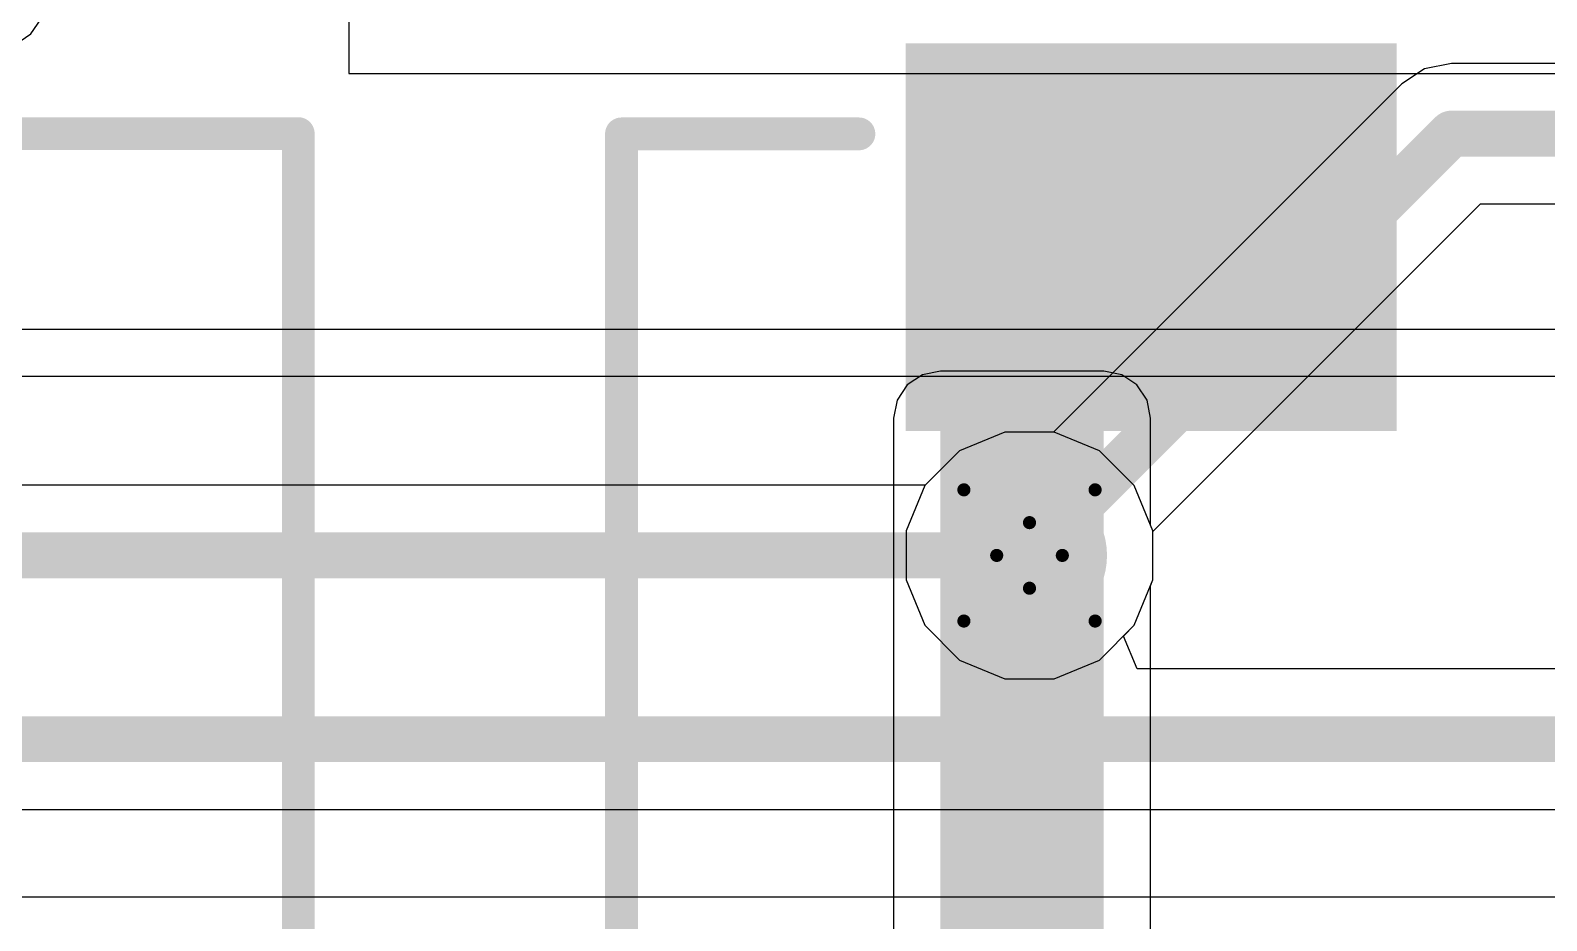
# Model space of a CAD drawing. Header units: inches. Extents: x -3 to 488, y -11 to 93.
# Drawn here: x 75.49 to 81.36, y 5.03 to 8.48 of the extents above; entities that cross this region are included whole.
import ezdxf

# ---------------------------------------------------------------- set-up
doc = ezdxf.new("R2010")
doc.units = ezdxf.units.IN
for name, color, linetype in [('Bottom Layer', 5, 'Continuous'), ('Drill Drawing', 1, 'Continuous'), ('Layer 1', 16, 'Continuous'), ('Layer 2', 76, 'Continuous'), ('Top Layer', 1, 'Continuous'), ('Top Overlay', 2, 'Continuous'), ('Top Paste', 8, 'Continuous'), ('Top Solder', 216, 'Continuous'), ('Via Holes', 16, 'Continuous')]:
    doc.layers.add(name, color=color, linetype=linetype)

msp = doc.modelspace()

# ---------------------------------------------------------------- hatches: boundary and pattern name
at = {"layer": 'Bottom Layer'}
h = msp.add_hatch(color=5, dxfattribs=at)
edge = h.paths.add_edge_path()
edge.add_arc((79.3606, 6.4459), 0.3, 0, 360)
at = {"layer": 'Layer 1'}
h = msp.add_hatch(color=16, dxfattribs=at)
edge = h.paths.add_edge_path()
edge.add_arc((79.3606, 6.4459), 0.3, 0, 360)
at = {"layer": 'Layer 2'}
msp.add_hatch(color=76, dxfattribs=at).paths.add_polyline_path([(79.0158, -5.4719), (79.6479, -5.4719), (79.6479, 6.978), (79.0158, 6.978)])
h = msp.add_hatch(color=76, dxfattribs=at)
edge = h.paths.add_edge_path()
edge.add_arc((79.3606, 6.4459), 0.3, 0, 360)
at = {"layer": 'Top Layer'}
msp.add_hatch(color=1, dxfattribs=at).paths.add_polyline_path([(78.9314, 8.378), (80.7313, 8.378), (80.7313, 6.978), (78.9314, 6.978)])
h = msp.add_hatch(color=1, dxfattribs=at)
edge = h.paths.add_edge_path()
edge.add_arc((79.3606, 6.4459), 0.3, 0, 360)
at = {"layer": 'Top Paste'}
msp.add_hatch(color=8, dxfattribs=at).paths.add_polyline_path([(78.9314, 8.378), (80.7313, 8.378), (80.7313, 6.978), (78.9314, 6.978)])
at = {"layer": 'Top Solder'}
msp.add_hatch(color=216, dxfattribs=at).paths.add_polyline_path([(78.8814, 8.428), (80.7813, 8.428), (80.7813, 6.928), (78.8814, 6.928)])
at = {"layer": 'Via Holes'}
h = msp.add_hatch(color=7, dxfattribs=at)
edge = h.paths.add_edge_path()
edge.add_arc((79.3606, 6.4459), 0.15, 0, 360)

# ---------------------------------------------------------------- linework, layer by layer
at = {"layer": 'Bottom Layer'}
for p, q in [((96.6439, 7.3211), (71.3248, 7.3211)), ((71.2497, 7.1398), (96.719, 7.1398)), ((79.2656, 6.9237), (79.09, 6.851)), ((79.4556, 6.9237), (79.2656, 6.9237)), ((79.6313, 6.851), (79.4556, 6.9237)), ((79.09, 6.851), (78.9555, 6.7166)), ((79.7657, 6.7166), (79.6313, 6.851)), ((78.9555, 6.7166), (78.8828, 6.541)), ((79.8384, 6.541), (79.7657, 6.7166)), ((78.8828, 6.541), (78.8828, 6.3509)), ((79.8384, 6.3509), (79.8384, 6.541)), ((78.8828, 6.3509), (78.9555, 6.1753)), ((79.7657, 6.1753), (79.8384, 6.3509)), ((78.9555, 6.1753), (79.09, 6.0409)), ((79.6313, 6.0409), (79.7657, 6.1753)), ((79.09, 6.0409), (79.2656, 5.9681)), ((79.4556, 5.9681), (79.6313, 6.0409)), ((79.2656, 5.9681), (79.4556, 5.9681))]:
    msp.add_line(p, q, dxfattribs=at)
at = {"layer": 'Drill Drawing'}
for points in [[(79.1066, 6.6999, 0.0508, 0.0508, 0), (79.3606, 6.5729, 0.0508, 0.0508, 0)], [(79.1066, 6.6999, 0.0508, 0.0508, 0), (79.2336, 6.4459, 0.0508, 0.0508, 0)], [(79.3606, 6.5729, 0.0508, 0.0508, 0), (79.6146, 6.6999, 0.0508, 0.0508, 0)], [(79.4876, 6.4459, 0.0508, 0.0508, 0), (79.6146, 6.6999, 0.0508, 0.0508, 0)], [(79.1066, 6.1919, 0.0508, 0.0508, 0), (79.2336, 6.4459, 0.0508, 0.0508, 0)], [(79.4876, 6.4459, 0.0508, 0.0508, 0), (79.6146, 6.1919, 0.0508, 0.0508, 0)], [(79.1066, 6.1919, 0.0508, 0.0508, 0), (79.3606, 6.3189, 0.0508, 0.0508, 0)], [(79.3606, 6.3189, 0.0508, 0.0508, 0), (79.6146, 6.1919, 0.0508, 0.0508, 0)]]:
    msp.add_lwpolyline(points, format="xyseb", dxfattribs=at)
for points in [[(79.0939, 6.6999, 0.0254, 0.0254, 1), (79.1193, 6.6999, 0.0254, 0.0254, 1)], [(79.0939, 6.6999, 0.0254, 0.0254, 1), (79.1193, 6.6999, 0.0254, 0.0254, 1)], [(79.6019, 6.6999, 0.0254, 0.0254, 1), (79.6273, 6.6999, 0.0254, 0.0254, 1)], [(79.6019, 6.6999, 0.0254, 0.0254, 1), (79.6273, 6.6999, 0.0254, 0.0254, 1)], [(79.3479, 6.5729, 0.0254, 0.0254, 1), (79.3733, 6.5729, 0.0254, 0.0254, 1)], [(79.3479, 6.5729, 0.0254, 0.0254, 1), (79.3733, 6.5729, 0.0254, 0.0254, 1)], [(79.2209, 6.4459, 0.0254, 0.0254, 1), (79.2463, 6.4459, 0.0254, 0.0254, 1)], [(79.2209, 6.4459, 0.0254, 0.0254, 1), (79.2463, 6.4459, 0.0254, 0.0254, 1)], [(79.4749, 6.4459, 0.0254, 0.0254, 1), (79.5003, 6.4459, 0.0254, 0.0254, 1)], [(79.4749, 6.4459, 0.0254, 0.0254, 1), (79.5003, 6.4459, 0.0254, 0.0254, 1)], [(79.3479, 6.3189, 0.0254, 0.0254, 1), (79.3733, 6.3189, 0.0254, 0.0254, 1)], [(79.3479, 6.3189, 0.0254, 0.0254, 1), (79.3733, 6.3189, 0.0254, 0.0254, 1)], [(79.0939, 6.1919, 0.0254, 0.0254, 1), (79.1193, 6.1919, 0.0254, 0.0254, 1)], [(79.0939, 6.1919, 0.0254, 0.0254, 1), (79.1193, 6.1919, 0.0254, 0.0254, 1)], [(79.6019, 6.1919, 0.0254, 0.0254, 1), (79.6273, 6.1919, 0.0254, 0.0254, 1)], [(79.6019, 6.1919, 0.0254, 0.0254, 1), (79.6273, 6.1919, 0.0254, 0.0254, 1)]]:
    msp.add_lwpolyline(points, format="xyseb", close=True, dxfattribs=at)
at = {"layer": 'Layer 1'}
for p, q in [((80.9938, 8.3511), (80.8898, 8.3304)), ((86.5054, 8.3511), (80.9938, 8.3511)), ((80.8898, 8.3304), (80.8015, 8.2714)), ((80.8015, 8.2714), (79.4538, 6.9237)), ((79.8384, 6.5392), (81.1065, 7.8072)), ((81.1065, 7.8072), (86.5054, 7.8072)), ((79.2656, 6.9237), (79.09, 6.851)), ((79.4538, 6.9237), (79.2656, 6.9237)), ((79.09, 6.851), (78.9568, 6.7178)), ((78.9568, 6.7178), (72.7421, 6.7178)), ((79.8384, 6.3509), (79.8384, 6.5392)), ((79.7657, 6.1753), (79.8384, 6.3509)), ((79.724, 6.1336), (79.7657, 6.1753)), ((79.7767, 6.0066), (79.724, 6.1336)), ((81.5881, 6.0066), (79.7767, 6.0066)), ((72.6548, 5.4628), (93.0717, 5.4628)), ((109.9606, 5.1233), (65.7483, 5.1233))]:
    msp.add_line(p, q, dxfattribs=at)
for points in [[(79.3606, 6.4459, 0.1778, 0.1778, 0), (80.9938, 8.0791, 0.1778, 0.1778, 0)], [(80.9938, 8.0791, 0.1778, 0.1778, 0), (86.9091, 8.0791, 0.1778, 0.1778, 0)], [(72.6294, 6.4459, 0.1778, 0.1778, 0), (79.3606, 6.4459, 0.1778, 0.1778, 0)], [(72.6548, 5.7347, 0.1778, 0.1778, 0), (93.0717, 5.7347, 0.1778, 0.1778, 0)]]:
    msp.add_lwpolyline(points, format="xyseb", dxfattribs=at)
for points in [[(80.9494, 8.0791, 0.0889, 0.0889, 1), (81.0383, 8.0791, 0.0889, 0.0889, 1)], [(80.9494, 8.0791, 0.0889, 0.0889, 1), (81.0383, 8.0791, 0.0889, 0.0889, 1)], [(79.3162, 6.4459, 0.0889, 0.0889, 1), (79.4051, 6.4459, 0.0889, 0.0889, 1)], [(79.3162, 6.4459, 0.0889, 0.0889, 1), (79.4051, 6.4459, 0.0889, 0.0889, 1)]]:
    msp.add_lwpolyline(points, format="xyseb", close=True, dxfattribs=at)
at = {"layer": 'Layer 2'}
for p, q in [((76.7262, 9.8723), (76.7262, 8.3119)), ((76.7262, 8.3119), (86.3336, 8.3119)), ((78.8876, 7.1062), (78.8483, 7.0474)), ((78.9464, 7.1455), (78.8876, 7.1062)), ((79.0158, 7.1593), (78.9464, 7.1455)), ((79.6479, 7.1593), (79.0158, 7.1593)), ((79.7173, 7.1455), (79.6479, 7.1593)), ((79.7761, 7.1062), (79.7173, 7.1455)), ((79.8154, 7.0474), (79.7761, 7.1062)), ((78.8483, 7.0474), (78.8345, 6.978)), ((79.8292, 6.978), (79.8154, 7.0474)), ((78.8345, 6.978), (78.8345, -5.4719)), ((79.8292, 6.5632), (79.8292, 6.978)), ((79.8384, 6.541), (79.8292, 6.5632)), ((79.8384, 6.3509), (79.8384, 6.541)), ((79.8292, 6.3286), (79.8384, 6.3509)), ((79.8292, -4.9727), (79.8292, 6.3286))]:
    msp.add_line(p, q, dxfattribs=at)
at = {"layer": 'Top Layer'}
for p, q in [((75.4956, 8.4648), (75.5349, 8.5236)), ((75.4368, 8.4255), (75.4956, 8.4648)), ((79.2656, 6.9237), (79.09, 6.851)), ((79.4556, 6.9237), (79.2656, 6.9237)), ((79.6313, 6.851), (79.4556, 6.9237)), ((79.09, 6.851), (78.9555, 6.7166)), ((79.7657, 6.7166), (79.6313, 6.851)), ((78.9555, 6.7166), (78.8828, 6.541)), ((79.8384, 6.541), (79.7657, 6.7166)), ((78.8828, 6.541), (78.8828, 6.3509)), ((79.8384, 6.3509), (79.8384, 6.541)), ((78.8828, 6.3509), (78.9555, 6.1753)), ((79.7657, 6.1753), (79.8384, 6.3509)), ((78.9555, 6.1753), (79.09, 6.0409)), ((79.6313, 6.0409), (79.7657, 6.1753)), ((79.09, 6.0409), (79.2656, 5.9681)), ((79.4556, 5.9681), (79.6313, 6.0409)), ((79.2656, 5.9681), (79.4556, 5.9681))]:
    msp.add_line(p, q, dxfattribs=at)
at = {"layer": 'Top Overlay'}
for points in [[(74.8294, 8.0791, 0.127, 0.127, 0), (76.5303, 8.0791, 0.127, 0.127, 0)], [(76.5303, -5.1908, 0.127, 0.127, 0), (76.5303, 8.0791, 0.127, 0.127, 0)], [(77.7814, 7.8281, 0.127, 0.127, 0), (77.7814, 8.078, 0.127, 0.127, 0)], [(77.7814, 8.078, 0.127, 0.127, 0), (78.7002, 8.078, 0.127, 0.127, 0)], [(80.9625, 8.078, 0.127, 0.127, 0), (84.4002, 8.078, 0.127, 0.127, 0)], [(77.7814, -4.2908, 0.127, 0.127, 0), (77.7814, 7.8281, 0.127, 0.127, 0)]]:
    msp.add_lwpolyline(points, format="xyseb", dxfattribs=at)
for points in [[(76.4985, 8.0791, 0.0635, 0.0635, 1), (76.562, 8.0791, 0.0635, 0.0635, 1)], [(76.4985, 8.0791, 0.0635, 0.0635, 1), (76.562, 8.0791, 0.0635, 0.0635, 1)], [(77.7496, 8.078, 0.0635, 0.0635, 1), (77.8131, 8.078, 0.0635, 0.0635, 1)], [(77.7496, 8.078, 0.0635, 0.0635, 1), (77.8131, 8.078, 0.0635, 0.0635, 1)], [(78.6685, 8.078, 0.0635, 0.0635, 1), (78.732, 8.078, 0.0635, 0.0635, 1)], [(80.9307, 8.078, 0.0635, 0.0635, 1), (80.9942, 8.078, 0.0635, 0.0635, 1)], [(77.7496, 7.8281, 0.0635, 0.0635, 1), (77.8131, 7.8281, 0.0635, 0.0635, 1)], [(77.7496, 7.8281, 0.0635, 0.0635, 1), (77.8131, 7.8281, 0.0635, 0.0635, 1)]]:
    msp.add_lwpolyline(points, format="xyseb", close=True, dxfattribs=at)

doc.saveas('drawing.dxf')
